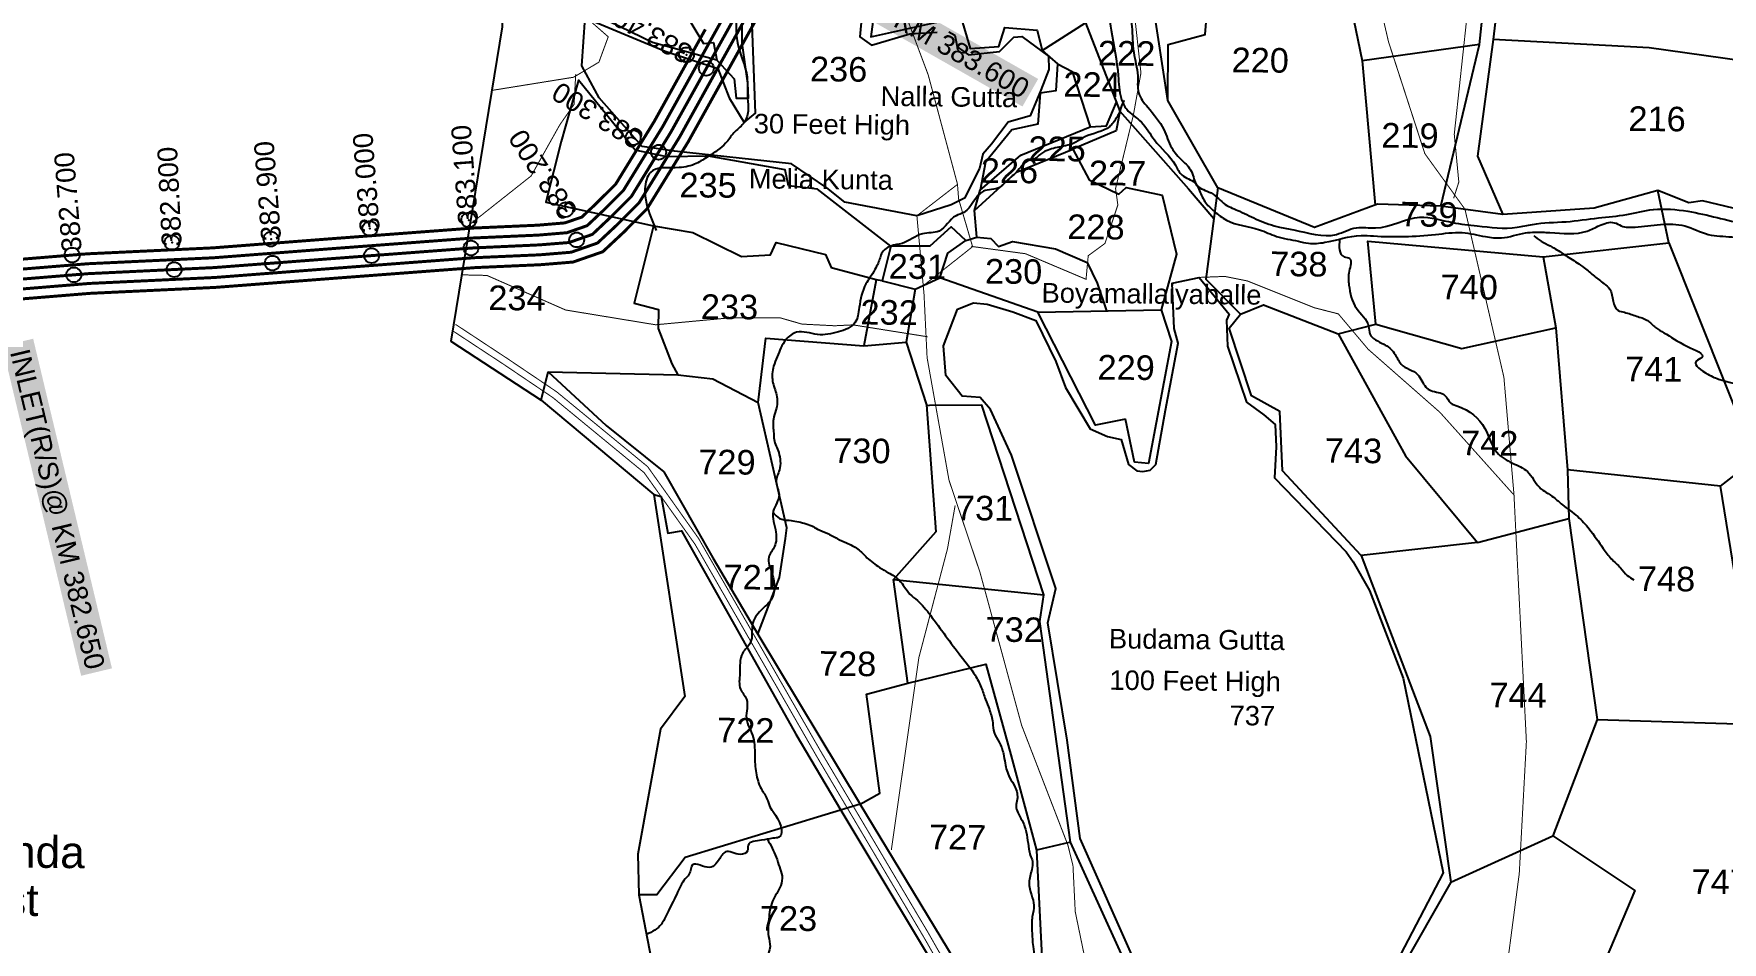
# Model space of a CAD drawing. Header units: feet. Extents: x 817754 to 828518, y 1577595 to 1585637.
# Drawn here: x 824162 to 825866, y 1580520 to 1581437 of the extents above; entities that cross this region are included whole.
import ezdxf
from ezdxf.enums import TextEntityAlignment as Align

# ---------------------------------------------------------------- set-up
doc = ezdxf.new("R2010")
doc.units = ezdxf.units.FT
doc.header["$LTSCALE"] = 15
doc.header["$MEASUREMENT"] = 0
doc.header["$PDMODE"] = 32
doc.header["$PDSIZE"] = 15
doc.linetypes.add('HIDDEN2', pattern=[0.1875, 0.125, -0.0625])
for name, color, linetype in [('CANAL1', 7, 'Continuous'), ('CSMark', 72, 'Continuous'), ('HILL', 17, 'Continuous'), ('PLOT', 7, 'Continuous'), ('PLOT NO', 7, 'Continuous'), ('ROADS', 6, 'HIDDEN2'), ('STRUCTURE', 5, 'Continuous'), ('TANKS-STREAM', 4, 'Continuous'), ('TEXT', 1, 'Continuous')]:
    doc.layers.add(name, color=color, linetype=linetype)
doc.styles.get("Standard").update_dxf_attribs({"font": 'arial.ttf'})
doc.linetypes.add('DOTS', pattern='A,1e-06,-3,["●",Standard,S=3,R=0,X=-1.25,Y=-1.25],-3', length=6.000001)

msp = doc.modelspace()

# ---------------------------------------------------------------- linework, layer by layer
at = {"layer": 'CANAL1', "color": 5}
for points, const_width in [([(824119.7, 1581196.8), (824216.6, 1581204.7), (824343.1, 1581210.7), (824461.3, 1581219.8), (824605.9, 1581230.7), (824671.3, 1581233.6), (824700, 1581236), (824720.4, 1581243.1), (824736.3, 1581258), (824757.1, 1581278.8), (824796.6, 1581343), (824848.5, 1581436.4), (824889.1, 1581509.5)], 3), ([(824119.7, 1581196.8), (824216.6, 1581204.7), (824343.1, 1581210.7), (824461.3, 1581219.8), (824605.9, 1581230.7), (824671.3, 1581233.6), (824700, 1581236), (824720.4, 1581243.1), (824736.3, 1581258), (824757.1, 1581278.8), (824796.6, 1581343), (824848.5, 1581436.4), (824889.1, 1581509.5)], 1), ([(824122, 1581176.9), (824217.9, 1581184.8), (824344.3, 1581190.8), (824462.8, 1581199.9), (824607.1, 1581210.8), (824672.6, 1581213.7), (824704.2, 1581216.3), (824730.9, 1581225.6), (824750.2, 1581243.6), (824772.9, 1581266.3), (824813.9, 1581332.9), (824865.9, 1581426.7), (824906.4, 1581499.4)], 3), ([(824122, 1581176.9), (824217.9, 1581184.8), (824344.3, 1581190.8), (824462.8, 1581199.9), (824607.1, 1581210.8), (824672.6, 1581213.7), (824704.2, 1581216.3), (824730.9, 1581225.6), (824750.2, 1581243.6), (824772.9, 1581266.3), (824813.9, 1581332.9), (824865.9, 1581426.7), (824906.4, 1581499.4)], 1)]:
    msp.add_lwpolyline(points, dxfattribs=dict(at, const_width=const_width))
at = {"layer": 'CANAL1', "color": 1, "linetype": 'HIDDEN2', "ltscale": 5, "const_width": 3}
msp.add_lwpolyline([(824120.8, 1581186.8), (824217.2, 1581194.7), (824343.7, 1581200.8), (824462, 1581209.8), (824606.5, 1581220.7), (824672, 1581223.7), (824702.1, 1581226.1), (824725.7, 1581234.3), (824743.2, 1581250.8), (824765, 1581272.5), (824805.2, 1581338), (824857.2, 1581431.5), (824897.8, 1581504.4)], dxfattribs=at)
at = {"layer": 'CANAL1', "color": 1, "ltscale": 100, "const_width": 2}
msp.add_lwpolyline([(824120.8, 1581186.8), (824217.2, 1581194.7), (824343.7, 1581200.8), (824462, 1581209.8), (824502.8, 1581212.9), (824606.5, 1581220.7), (824672, 1581223.7), (824702.1, 1581226.1), (824725.7, 1581234.3), (824743.2, 1581250.8), (824765, 1581272.5), (824805.2, 1581338), (824857.2, 1581431.5), (824897.8, 1581504.4)], dxfattribs=at)
at = {"layer": 'CANAL1', "color": 1}
for points, const_width in [([(824123.1, 1581167), (824218.5, 1581174.8), (824345, 1581180.8), (824463.5, 1581189.9), (824607.7, 1581200.8), (824673.2, 1581203.7), (824706.2, 1581206.4), (824736.2, 1581216.8), (824757.2, 1581236.4), (824780.8, 1581260.1), (824822.5, 1581327.9), (824874.7, 1581421.8), (824915.1, 1581494.4)], 3), ([(824123.1, 1581167), (824218.5, 1581174.8), (824345, 1581180.8), (824463.5, 1581189.9), (824607.7, 1581200.8), (824673.2, 1581203.7), (824706.2, 1581206.4), (824736.2, 1581216.8), (824757.2, 1581236.4), (824780.8, 1581260.1), (824822.5, 1581327.9), (824874.7, 1581421.8), (824915.1, 1581494.4)], 1), ([(824118.5, 1581206.7), (824215.9, 1581214.7), (824342.5, 1581220.7), (824460.5, 1581229.8), (824605.3, 1581240.7), (824670.7, 1581243.6), (824697.9, 1581245.9), (824715.1, 1581251.8), (824729.3, 1581265.2), (824749.2, 1581285), (824788, 1581348.1), (824839.7, 1581441.2)], 3), ([(824118.5, 1581206.7), (824215.9, 1581214.7), (824342.5, 1581220.7), (824460.5, 1581229.8), (824605.3, 1581240.7), (824670.7, 1581243.6), (824697.9, 1581245.9), (824715.1, 1581251.8), (824729.3, 1581265.2), (824749.2, 1581285), (824788, 1581348.1), (824839.7, 1581441.2)], 1)]:
    msp.add_lwpolyline(points, dxfattribs=dict(at, const_width=const_width))
at = {"layer": 'CSMark', "color": 2}
for p in [(824820.7, 1581415.5), (824766.9, 1581332), (824601, 1581248.7), (824698.7, 1581259.3), (824301.5, 1581226), (824401.4, 1581229.6), (824501.2, 1581240.2), (824200.7, 1581213.4)]:
    msp.add_point(p, dxfattribs=at)
at = {"layer": 'CSMark', "color": 3}
for p in [(824840.7, 1581401.9), (824792.5, 1581317.2), (824709.8, 1581228.8), (824502.8, 1581212.9), (824603.2, 1581220.5), (824202.4, 1581193.5), (824303.6, 1581198.8), (824402.8, 1581205.3)]:
    msp.add_point(p, dxfattribs=at)
at = {"layer": 'HILL', "lineweight": -2}
for points in [[(824718.5, 1581452.9), (824799.3, 1581419.2), (824852.2, 1581401.8), (824863.8, 1581372.2), (824878.9, 1581347.2), (824890.2, 1581356.8), (824886.4, 1581463.6)], [(824997.5, 1581455.6), (824995.6, 1581433.7), (825007.3, 1581425.2), (825046.1, 1581436.6), (825073.6, 1581438.4)], [(825085.4, 1581438.8), (825091.5, 1581435.3), (825093.7, 1581423.5), (825105.4, 1581415.6), (825136.6, 1581419), (825150.9, 1581433.3), (825159, 1581434.1), (825186, 1581414.1), (825186.5, 1581400.7), (825178.2, 1581380), (825167.4, 1581353.8), (825145.2, 1581347.5), (825128.6, 1581325.4), (825119.9, 1581315.2), (825116.4, 1581300.8), (825101.4, 1581270.9), (825087.8, 1581264.1), (825053.2, 1581253.1), (824980.5, 1581266.8), (824962.4, 1581281.3), (824926.8, 1581305.6), (824808.6, 1581318.3), (824776, 1581323.1), (824732.5, 1581372.1), (824715.2, 1581404.3), (824718.5, 1581452.9)], [(825274.3, 1580498.4), (825218, 1580624.8), (825204.9, 1580723.8), (825185.3, 1580842.5), (825193.3, 1580876.9), (825148.8, 1581011.5), (825127.6, 1581057.7), (825117.1, 1581069.7), (825098.9, 1581071.2), (825082.5, 1581091.9), (825080, 1581121.8), (825094.1, 1581158.7), (825110.2, 1581165.4), (825124.2, 1581163.9), (825150, 1581156.3), (825173.1, 1581147.5), (825193.4, 1581106.2), (825203.1, 1581079.7), (825228.2, 1581038.1), (825245.6, 1581030.3), (825259.4, 1581027.5), (825266.9, 1581002.2), (825275.1, 1580995.7), (825281.3, 1580995.2), (825288.7, 1580996.4), (825294.2, 1581002.2), (825304, 1581057.1), (825316.9, 1581124.6), (825312.7, 1581139.5), (825310.9, 1581185.2), (825338.2, 1581190.9), (825368.3, 1581153.9), (825365.5, 1581147.7), (825366.6, 1581121.6), (825385.8, 1581065), (825403.3, 1581052.2), (825414.6, 1581042.6), (825415.6, 1581020), (825414.2, 1580988.6), (825486.5, 1580914), (825493.6, 1580904), (825509.8, 1580874.9), (825544, 1580786.6), (825584.4, 1580590.1), (825533.5, 1580492.9)]]:
    msp.add_lwpolyline(points, dxfattribs=at)
at = {"layer": 'PLOT', "lineweight": -2}
for points in [[(825099.6, 1582122.8), (825134.7, 1582005), (825156.4, 1581860.3), (825184.8, 1581758.1), (825202.7, 1581701.9), (825217.7, 1581591), (825174.7, 1581583.8), (825170.1, 1581549.3), (825174.8, 1581511.7), (825202.2, 1581514.4), (825223.3, 1581447.7), (825258, 1581358.7), (825327.4, 1581280.2), (825352.7, 1581250.4)], [(824670.7, 1581951.5), (824624.2, 1581883), (824635.3, 1581697.3), (824634.9, 1581567.2), (824634.6, 1581443.7), (824582.8, 1581126.4), (824673.9, 1581067.1), (824787.6, 1580971.9), (824819.1, 1580767.9), (824794.5, 1580735.1), (824771.6, 1580608.8), (824772.6, 1580567.8), (824800.5, 1580422.8), (824763.8, 1580223.5), (824888.9, 1580177.7), (824978.2, 1580149.3), (825118.8, 1580118.6), (825118.8, 1580118.6), (825263.3, 1580163.9), (825366.6, 1580143.8), (825442.4, 1580175.1)], [(824801.5, 1581866.2), (824792.4, 1581837.9), (824813.5, 1581757.6), (824788.2, 1581698), (824800.9, 1581622.4), (824793.1, 1581501.4), (824837.9, 1581427), (824848, 1581428.1), (824851.4, 1581410.2), (824786.4, 1581428.1), (824698.2, 1581471), (824634.9, 1581567.2)], [(825449.2, 1581668.7), (825533.2, 1581688), (825597.3, 1581683.6), (825603.9, 1581672.7), (825627.9, 1581674.3), (825649.2, 1581695.3), (825661.7, 1581706), (825648.1, 1581545.3), (825634.6, 1581430.8), (825618.8, 1581313.2), (825644.4, 1581254.5)], [(825621, 1581425.9), (825649.2, 1581695.3)], [(825356.8, 1581281.3), (825306.6, 1581369.4), (825306.9, 1581425.9), (825344.2, 1581436), (825359.5, 1581623.6), (825423.2, 1581633.5), (825449.2, 1581668.7), (825502.7, 1581409.3), (825515.7, 1581263.9)], [(825306.6, 1581369.4), (825291.3, 1581468.2), (825280, 1581607), (825217.7, 1581591)], [(825020.3, 1581588.4), (825035.2, 1581515.5), (825012.9, 1581479.4), (825006.6, 1581433.7), (825097.5, 1581454), (825106.8, 1581422), (825135.9, 1581424), (825141.9, 1581443), (825174.6, 1581440.3), (825179.5, 1581419.7), (825223.3, 1581447.7)], [(824851.4, 1581410.2), (824868.8, 1581391.3), (824870.9, 1581371.7), (824883.3, 1581371.9), (824882.7, 1581387), (824876.7, 1581427.4), (824876.5, 1581488.9)], [(825582.1, 1581262.9), (825621, 1581425.9), (825502.7, 1581409.3)], [(826017.5, 1581390.9), (825792.1, 1581422.4), (825634.6, 1581430.8)], [(825195.2, 1581406.3), (825193.4, 1581379.2), (825177.6, 1581376.9), (825175.1, 1581345.7), (825149, 1581339.8), (825122.4, 1581307.3), (825117.2, 1581279.1)], [(825179.5, 1581419.7), (825195.2, 1581406.3), (825210, 1581398.7), (825228.1, 1581343), (825244.6, 1581343.8), (825254.5, 1581367.8)], [(825026.8, 1581222.5), (824953, 1581280.1), (824923.5, 1581283.4), (824920.1, 1581299.4), (824842.9, 1581313.2), (824800.9, 1581312.5), (824768.9, 1581319.4), (824711.7, 1581389.9), (824694.1, 1581328.2), (824678.8, 1581266.7), (824787.5, 1581243.1), (824767.8, 1581165), (824792.4, 1581158.6), (824792.1, 1581139.4), (824805.9, 1581103.8), (824812.1, 1581092.7), (824847.1, 1581088.7), (824892.9, 1581064.8), (824900.7, 1581129.6), (824999.6, 1581121.9), (825042.4, 1581125.6), (825062.8, 1581062.3), (825072.3, 1580934), (825029.5, 1580886), (825181.4, 1580870.6), (825118.6, 1581061.9), (825065.9, 1581061.7), (825062.8, 1581061.4)], [(825258, 1581358.7), (825254.2, 1581338.9), (825210.5, 1581320.3), (825226.9, 1581289.5), (825257.1, 1581275), (825264.3, 1581281.7), (825300.7, 1581273.9), (825315.3, 1581214.4), (825299.7, 1581158.3), (825310, 1581126.1), (825286.9, 1581003.1), (825272.7, 1581004.5), (825263.8, 1581047.9)], [(825111.3, 1581258.5), (825117.2, 1581279.1), (825158.2, 1581314.2), (825228.1, 1581343)], [(825113.7, 1581231.4), (825111.3, 1581258.5), (825153.6, 1581297.2), (825210.5, 1581320.3)], [(825908, 1581253.5), (825846.1, 1581268.3), (825832.2, 1581266), (825800.9, 1581278.5), (825736.7, 1581260.9), (825644.4, 1581254.5), (825582.1, 1581262.9), (825517.9, 1581264.7), (825454.6, 1581241.2), (825356.8, 1581281.3), (825352.7, 1581250.4), (825344.9, 1581189), (825379.7, 1581153.8), (825402.9, 1581163.2), (825478.2, 1581134.1), (825516.3, 1581143.6), (825508.3, 1581227.6), (825685.3, 1581211.8), (825812.1, 1581225.7), (825800.9, 1581278.5)], [(824787.5, 1581243.1), (824827.2, 1581236.2), (824876.3, 1581212), (824905.4, 1581213.7), (824911.1, 1581226.2), (824960.8, 1581214.1), (824966.6, 1581200.8), (825013.6, 1581188.3)], [(825102.6, 1581228.3), (825087.9, 1581242.1), (825066.1, 1581222.3), (825026.8, 1581222.5), (825018.1, 1581187.5), (825051.5, 1581179), (825076.5, 1581190.6)], [(825175.4, 1581155.9), (825076.5, 1581190.6), (825084.5, 1581215.2), (825102.6, 1581228.3), (825113.7, 1581231.4), (825127.9, 1581230.2), (825135.7, 1581222.1), (825149.8, 1581227.2), (825193.1, 1581219.8), (825225.1, 1581205.9), (825235.1, 1581185.2), (825244.4, 1581157.2)], [(825812.1, 1581225.7), (825899.1, 1581007.4), (826048.6, 1580686.5), (826010.8, 1580627.7)], [(825685.3, 1581211.8), (825697.9, 1581140.1), (825709.7, 1580996.6)], [(825018.1, 1581187.5), (825012, 1581188.5), (824999.6, 1581121.9)], [(825051.5, 1581179), (825042.4, 1581125.6)], [(825263.8, 1581047.9), (825233.4, 1581041.7), (825175.4, 1581155.9), (825299.7, 1581158.3)], [(825619, 1580923.3), (825501.7, 1580910.3), (825422, 1580995.7), (825419.4, 1581055.6), (825390.9, 1581071.5), (825368.4, 1581139.6), (825379.7, 1581153.8)], [(825478.2, 1581134.1), (825546.3, 1581011), (825619, 1580923.3), (825711.2, 1580947.7)], [(825516.3, 1581143.6), (825603.3, 1581119.1), (825697.9, 1581140.1)], [(824673.9, 1581067.1), (824681.2, 1581095.5), (824812.1, 1581092.7)], [(824681.2, 1581095.5), (824739.6, 1581041.6), (824797.7, 1580994.6), (824847.4, 1580907.9), (824892.8, 1580830.9), (824914.6, 1580888.1), (824920.5, 1580927.6), (824921.8, 1580938.1), (824892.9, 1581064.8)], [(825864.2, 1580980.4), (825709.7, 1580996.6), (825711.2, 1580947.7), (825739.8, 1580744.8), (825903.2, 1580739.6)], [(826048.6, 1580686.5), (825903.2, 1580739.6), (825864.2, 1580980.4), (825899.1, 1581007.4)], [(824787.6, 1580971.9), (824795.2, 1580969.8), (824801.8, 1580932.8), (824815.7, 1580935.2), (824930.9, 1580730), (824976.4, 1580653.4), (825094.2, 1580457.2), (824800.5, 1580422.8)], [(825501.7, 1580910.3), (825571.2, 1580727.8), (825592.2, 1580580.6), (825695, 1580627.4)], [(824995.9, 1580659.3), (825015.8, 1580670.6), (825002.2, 1580770.2), (825044, 1580781.5), (825029.5, 1580886)], [(825208.1, 1580621), (825177.4, 1580843.8), (825181.4, 1580870.6)], [(824892.8, 1580830.9), (824995.9, 1580659.3), (824819.4, 1580605.7), (824790.8, 1580568), (824772.6, 1580567.8)], [(825044, 1580781.5), (825122.7, 1580800.6), (825147.9, 1580709), (825174, 1580613.1), (825180.8, 1580471.4), (825118, 1580457.8), (824995.9, 1580659.3)], [(825739.8, 1580744.8), (825695, 1580627.4), (825777.8, 1580572.1), (825704.1, 1580398.5), (825890.2, 1580413.5)], [(825343.3, 1580268.5), (825329.2, 1580345.8), (825283.1, 1580419.6), (825271.8, 1580481.5), (825208.1, 1580621), (825174, 1580613.1)], [(825592.2, 1580580.6), (825490.6, 1580402.3), (825591.1, 1580295.7), (825572.9, 1580192.6), (825547.6, 1580227.7), (825470, 1580310.3), (825419.4, 1580305.2), (825421.3, 1580260.6), (825387.5, 1580219.2), (825414.5, 1580211), (825442.4, 1580175.1), (825501.4, 1580200.4), (825572.9, 1580192.6)]]:
    msp.add_lwpolyline(points, dxfattribs=at)
at = {"layer": 'ROADS', "linetype": 'DOTS', "lineweight": -2, "ltscale": 0.15, "const_width": 1}
for points in [[(825594.9, 1581270.8), (825600.1, 1581287.2), (825595.5, 1581335.3), (825611.2, 1581480.9), (825640.2, 1581673), (825658.4, 1581711.5), (825725.9, 1581739.5), (825769.8, 1581771.7), (825809.6, 1581821.5), (825841.9, 1581880.6), (825841.2, 1581924.2), (825830.1, 1581990.5), (825825.1, 1582035.9), (825808.7, 1582053.4), (825794.9, 1582083.8), (825792.6, 1582134.5), (825797.3, 1582251.8), (825809.7, 1582271.6)], [(825655.8, 1580971.3), (825645.6, 1581090.1), (825606.3, 1581259.7), (825565.8, 1581315.8), (825529.1, 1581428.8), (825494.8, 1581576.9)], [(825238.9, 1580425.7), (825213, 1580550.8), (825210.7, 1580597.5), (825205.6, 1580618), (825158.9, 1580738.9), (825116.9, 1580893.2), (825085.6, 1580986.3), (825063.5, 1581109.9), (825060.4, 1581173.8), (825053.2, 1581253.1), (825094.2, 1581284.8), (825064.6, 1581395.3), (825025.5, 1581499.8)], [(825027.4, 1580613.1), (825055.2, 1580807.3), (825084.1, 1580917.2), (825091.8, 1580960.8)]]:
    msp.add_lwpolyline(points, dxfattribs=at)
at = {"layer": 'ROADS', "lineweight": -2, "ltscale": 10, "const_width": 1}
for points in [[(825108, 1581222.2), (825162.8, 1581214.8), (825223.9, 1581189), (825226.1, 1581212.8), (825243, 1581225.2), (825256, 1581264), (825253.7, 1581280.6), (825271.7, 1581354.9), (825279.3, 1581397.2), (825258.8, 1581583.6), (825234.8, 1581713.8), (825239.9, 1581799.1), (825231.6, 1581875.2), (825229.7, 1581901.1)], [(824624.3, 1581379.6), (824706.8, 1581392.9), (824732.3, 1581408.1), (824741.7, 1581433.7), (824720.1, 1581452.6)], [(824599.3, 1581242.2), (824663.9, 1581293.3), (824692.9, 1581345), (824707.2, 1581365.5), (824708.9, 1581396)], [(825059.1, 1581182.1), (825109.4, 1581221.9), (825095.3, 1581270), (825094.1, 1581285.4)], [(824593.5, 1581193.5), (824619.3, 1581192.9), (824698.7, 1581158), (824789.5, 1581143.1), (824864.4, 1581150.1), (824915.6, 1581150), (824937.1, 1581143.8), (824970.2, 1581142.1), (824988.7, 1581143), (825064, 1581131)], [(825583.4, 1580188.8), (825619.1, 1580349.4), (825647.5, 1580485.7), (825661.1, 1580589.4), (825668.3, 1580722.5), (825656.7, 1580952.8), (825655.8, 1580971.3), (825581.1, 1581054.7), (825508.6, 1581118.4), (825478.5, 1581154.1), (825454.3, 1581160.3), (825386.5, 1581187.4), (825364, 1581191.9), (825338.2, 1581190.9)], [(825357.2, 1580147.8), (825297, 1580165.8), (825259.2, 1580174.4), (825230.7, 1580209), (825146.7, 1580372.7), (825061.3, 1580523.2), (824952, 1580707.7), (824829.3, 1580921.6), (824777.9, 1580993.9), (824686, 1581069.5), (824636.6, 1581102.9), (824584, 1581137.5)], [(825360.8, 1580153.8), (825300.6, 1580171.7), (825262.7, 1580180.4), (825234.3, 1580215), (825150.3, 1580378.7), (825064.9, 1580529.1), (824955.6, 1580713.6), (824832.8, 1580927.6), (824781.5, 1580999.9), (824689.6, 1581075.5), (824640.1, 1581108.9), (824587.6, 1581143.5)]]:
    msp.add_lwpolyline(points, dxfattribs=at)
at = {"layer": 'TANKS-STREAM', "lineweight": -2}
for points in [[(824714.3, 1582309.7), (824726.6, 1582309), (824735.7, 1582301.9), (824748.3, 1582300.3), (824762.9, 1582300.9), (824785.6, 1582302.4), (824809.2, 1582301.1), (824826, 1582300.3), (824845.1, 1582302.5), (824863.7, 1582302.7), (824889.6, 1582294.7), (824895.2, 1582287.3), (824904.3, 1582281.6), (824911.6, 1582276.2), (824917.5, 1582264.6), (824933.1, 1582253.4), (824964.8, 1582243.9), (824975.5, 1582231.7), (824983.2, 1582225.6), (824990.5, 1582221), (825000.6, 1582215.3), (825012.8, 1582207), (825027.1, 1582201.9), (825051.3, 1582192.8), (825072.2, 1582190.1), (825088.1, 1582183.7), (825097.5, 1582172), (825101.9, 1582159.7), (825104.7, 1582150.9), (825109.5, 1582141.4), (825115.1, 1582133.4), (825119.7, 1582102.1), (825128.7, 1582054.6), (825131.4, 1582044.4), (825135.9, 1582031.8), (825138.2, 1582015.9), (825139.8, 1581997), (825139.3, 1581974.4), (825146.1, 1581958.6), (825149.1, 1581947.3), (825151.4, 1581931.5), (825156.9, 1581916.4), (825159.2, 1581906.2), (825162.5, 1581878.9), (825170.8, 1581859.8), (825171.6, 1581842.6), (825175, 1581822.5), (825185, 1581803.8), (825190.4, 1581787.6), (825204, 1581692.3), (825214.3, 1581669.7), (825225.4, 1581642.5), (825230.2, 1581615.4), (825235.3, 1581595.5), (825232.1, 1581548.8), (825236.2, 1581520.4), (825241, 1581496.4), (825244.6, 1581473.7), (825249.3, 1581440.3), (825256.4, 1581394.3), (825259.3, 1581371.7), (825264.9, 1581360.6), (825279.7, 1581347.6), (825292.9, 1581329.6), (825314.1, 1581304.2), (825320.8, 1581294), (825333.6, 1581286.5), (825339.8, 1581275.2), (825346.8, 1581263.6), (825353.6, 1581257.4), (825365.5, 1581248.7), (825398.9, 1581239), (825416.1, 1581232.3), (825438.2, 1581227.4), (825448.3, 1581225.4), (825464.8, 1581226.3), (825501.4, 1581233.1), (825514, 1581232.7), (825576.5, 1581234.2), (825603.4, 1581236.1), (825626.9, 1581232.1), (825643.3, 1581230.8), (825667.4, 1581235.8), (825686.3, 1581236.4), (825692.1, 1581236.1), (825729.7, 1581237.7), (825742, 1581243.2), (825757, 1581246.1), (825763.9, 1581243), (825777.9, 1581241.6), (825828.3, 1581242.8), (825851.9, 1581234.3), (825875.5, 1581231.8), (825904.8, 1581226.7), (825936.6, 1581218.1), (825954.1, 1581214.4), (826023.9, 1581190.6), (826056.3, 1581188.1), (826092.6, 1581181.1), (826124.5, 1581174.7), (826143.7, 1581170.6), (826159, 1581163.4), (826185.8, 1581133.4), (826196.7, 1581124.1), (826217.2, 1581089), (826225.6, 1581055.2), (826239, 1581033.7), (826256.7, 1581009.5), (826271, 1580994), (826288.3, 1580972.8), (826297.8, 1580959.6), (826308.2, 1580945.1), (826314.2, 1580932.8), (826325, 1580922.6), (826353.8, 1580890.7), (826361.4, 1580876), (826364.1, 1580866.1), (826373.1, 1580858.4), (826391.8, 1580835.8), (826400.7, 1580821), (826404.2, 1580815.4), (826411, 1580802.1), (826416.6, 1580788)], [(824552, 1582298.6), (824556.5, 1582289.7), (824558.9, 1582278.8), (824560.1, 1582262.8), (824560, 1582247.4), (824563.9, 1582235.4), (824579.1, 1582212.3), (824588.9, 1582200), (824595.9, 1582171.5), (824599.9, 1582158.6), (824609.7, 1582149.8), (824620.6, 1582131.1), (824628.9, 1582120), (824634.9, 1582108.8), (824639.6, 1582080.6), (824657.2, 1582057.8), (824670.6, 1582035.8), (824678.1, 1582023.8), (824691.6, 1582008), (824698.7, 1581996.2), (824713.5, 1581984.8), (824726.4, 1581969.5), (824739, 1581946.4), (824748.7, 1581917.9), (824753.6, 1581912.4), (824764.8, 1581901.5), (824769.9, 1581890.1), (824772.1, 1581876.7), (824771.4, 1581869.1), (824767.8, 1581849.7), (824755.7, 1581836.2), (824752.1, 1581824.9), (824749.3, 1581809), (824747.7, 1581797.3), (824744.4, 1581782), (824740.1, 1581766.3), (824737.7, 1581757.9), (824734.7, 1581744), (824728.9, 1581725.3), (824726.5, 1581711.9), (824724.8, 1581697.7), (824730, 1581679.9), (824733.7, 1581673.5), (824741.4, 1581663.5), (824747.2, 1581658.8), (824761.8, 1581630.2), (824776.5, 1581612), (824785.1, 1581601.7), (824789.5, 1581598.5), (824799, 1581593.4), (824805.4, 1581591.9), (824827.2, 1581583), (824840.7, 1581568), (824845.3, 1581556.6), (824849.5, 1581547.3), (824864.4, 1581492.5), (824868.7, 1581478), (824870.7, 1581445.7), (824872.2, 1581427.6), (824881.8, 1581393), (824882.3, 1581371.9), (824882.9, 1581358.6), (824878.1, 1581346.2), (824868.4, 1581336.7), (824860.2, 1581326.3), (824842.9, 1581313.2), (824830.6, 1581305.9), (824813.4, 1581301.7), (824784.2, 1581296.8), (824778.8, 1581280.3), (824784.6, 1581251.7), (824790, 1581238.3)], [(824972.8, 1582234.8), (824990.3, 1582229.2), (824994.7, 1582224.7), (825005, 1582220.6), (825017, 1582215.9), (825056.3, 1582205.9), (825078.3, 1582200.2), (825090.9, 1582195.8), (825099.5, 1582181.4), (825105.6, 1582171.5), (825118.5, 1582154.3), (825122.9, 1582146.7), (825133.1, 1582117.3), (825136.3, 1582089.8), (825135.7, 1582077.7), (825137.8, 1582053.1), (825141.1, 1582044), (825150.8, 1582023), (825156.3, 1582008.7), (825155.8, 1581990), (825155, 1581958.4), (825160.2, 1581943.2), (825166.5, 1581933.3), (825170.6, 1581922.8), (825168.9, 1581903.5), (825176.6, 1581877), (825183.2, 1581859.5), (825192.8, 1581834.4), (825199.5, 1581819.6), (825205.7, 1581798.4), (825212, 1581781), (825216.7, 1581761.3), (825216.5, 1581740.5), (825219, 1581722.3), (825223, 1581707.2), (825225.8, 1581685.9), (825227.9, 1581670.8), (825231.2, 1581657.9), (825233.7, 1581641.7), (825235.1, 1581623.9), (825234.3, 1581600.6), (825242.7, 1581587.1), (825246.3, 1581570.1), (825247.6, 1581553), (825249, 1581537.9), (825253, 1581527.6), (825257.8, 1581507.5), (825254.2, 1581496), (825257.9, 1581483.1), (825270, 1581444), (825272, 1581417.9), (825276, 1581394.4), (825276.9, 1581377.4), (825286.2, 1581362.6), (825302.3, 1581340.1), (825310.5, 1581321.5), (825320.9, 1581308.9), (825330.3, 1581297.8), (825335.8, 1581283.8), (825350.1, 1581276.1), (825364.4, 1581264.6), (825379.1, 1581257.6), (825398, 1581248.7), (825419.1, 1581241.7), (825433.5, 1581238.9), (825476.6, 1581234.3), (825496.7, 1581241), (825516.1, 1581240.8), (825560.8, 1581251.6), (825593.7, 1581246.3), (825618.6, 1581243), (825659.1, 1581241.5), (825674.3, 1581244.4), (825708.4, 1581247.1), (825741, 1581250.9), (825769.5, 1581254.4), (825796.4, 1581259.4), (825831.2, 1581257.6), (825890, 1581244.5), (825918.4, 1581240.8), (825930.5, 1581240.3), (825951.3, 1581234.1), (825983.7, 1581219.8), (826001.8, 1581211.6), (826035.4, 1581203.7), (826080.4, 1581194.2), (826109.2, 1581194.7), (826138.7, 1581192.5), (826156.5, 1581188.5), (826171.2, 1581187.6), (826185.6, 1581188.2), (826195.9, 1581189.3), (826224.2, 1581194.3), (826227.3, 1581199.5), (826239.1, 1581209.9), (826275.5, 1581219.1), (826293.5, 1581232.6), (826314.8, 1581246.3), (826340.4, 1581265), (826359.8, 1581273.5), (826378.4, 1581278.2), (826392.9, 1581293.6), (826413.9, 1581304.4), (826431.8, 1581314.8)], [(825262.4, 1581369.5), (825260.9, 1581367.2), (825258, 1581358.7), (825256, 1581354.3), (825251.2, 1581346.9), (825247.8, 1581343.3), (825222.7, 1581332.6), (825213.7, 1581327.3), (825205.5, 1581324.2), (825196.5, 1581322.4), (825182.1, 1581317.8), (825178.1, 1581315.4), (825172.2, 1581310.7), (825166.2, 1581308.9), (825153.6, 1581297.2), (825142.5, 1581287), (825136.7, 1581281.7), (825120.3, 1581277.8), (825100.7, 1581256.5), (825092.7, 1581253.1), (825075.6, 1581237.7), (825058.9, 1581234.9), (825038.2, 1581225.2), (825026.8, 1581222.5), (825016.8, 1581213.5), (825016, 1581210.8), (825014, 1581205.3), (825010.9, 1581199), (825005.5, 1581190.4), (825001.7, 1581184.3), (824995, 1581160.5), (824990.7, 1581145.1), (824974, 1581135.9), (824952.8, 1581133.3), (824931.7, 1581135.5), (824920.9, 1581128), (824912.3, 1581110.9), (824908.6, 1581101.2), (824907.6, 1581086.2), (824911.5, 1581072.4), (824911, 1581056.9), (824908.4, 1581048), (824908.7, 1581033.4), (824909, 1581027.5), (824913.7, 1581014.1), (824914.4, 1580996.6), (824911.2, 1580984.6), (824914.1, 1580971.8), (824908.3, 1580954.9), (824910.9, 1580933.7), (824909.5, 1580919.5), (824903.7, 1580908.6), (824907.2, 1580891.6), (824906, 1580865.6), (824895.9, 1580855.2), (824887.2, 1580840.4), (824885.4, 1580822.7), (824877.1, 1580811.5), (824874.5, 1580791.2), (824875.2, 1580775.4), (824881.2, 1580765.3), (824881.1, 1580746.2), (824888.1, 1580726.6), (824889.5, 1580706.3), (824891.4, 1580688.8), (824896.9, 1580673.3), (824900.1, 1580668.4), (824906.9, 1580653.3), (824908.5, 1580651.3), (824913.9, 1580626), (824907.8, 1580624.9), (824896.4, 1580623), (824882.9, 1580617.8), (824882.4, 1580612.2), (824875, 1580608.6), (824860, 1580611.2), (824855.5, 1580606.4), (824843.7, 1580595.5), (824826.9, 1580598.1), (824823.2, 1580588.4), (824819.5, 1580584), (824810.8, 1580568.6), (824801.2, 1580549.2), (824795.4, 1580538.3), (824780.3, 1580527.7)], [(825675.7, 1581233.2), (825677.2, 1581231.8), (825694.4, 1581221.5), (825706.3, 1581214.1), (825719.4, 1581205.7), (825726.6, 1581200.7), (825736.9, 1581192.2), (825746.7, 1581184.6), (825752.4, 1581179), (825760.9, 1581157.5), (825767.2, 1581155.7), (825779.3, 1581151.8), (825790.6, 1581147.4), (825798.6, 1581140.4), (825806.9, 1581135.1), (825830.8, 1581121.3), (825845.4, 1581110.2), (825839.7, 1581106.3), (825851.4, 1581093.2), (825863.5, 1581087.9), (825883.4, 1581082.5), (825893.2, 1581078.9), (825900, 1581068.2), (825903.1, 1581058), (825914.9, 1581049.8), (825943.7, 1581030), (825946.5, 1581022.2), (825953.4, 1581019.8), (825975, 1581010.3), (825979.6, 1581002.8), (825989.6, 1580994.9), (826002.6, 1580993.9), (826017.9, 1580988.3)], [(825479.7, 1581229.6), (825484.3, 1581211.8), (825489.9, 1581209.9), (825489.4, 1581197.3), (825489.2, 1581183.2), (825496.8, 1581159.7), (825509, 1581141.8), (825510.3, 1581133.8), (825524.3, 1581123.6), (825535, 1581114.6), (825541.9, 1581103.4), (825558.5, 1581092.9), (825566.9, 1581080.2), (825571.7, 1581076.8), (825586.1, 1581071.9), (825592, 1581064), (825599, 1581061), (825626.3, 1581038.5), (825638.7, 1581014.1), (825654.2, 1581003.5), (825669.3, 1580994.9), (825681.4, 1580979.2), (825695.8, 1580969), (825704.6, 1580961.5), (825720.1, 1580949.5), (825731.5, 1580937.2), (825745.8, 1580917.5), (825753.9, 1580907), (825763.4, 1580897.7), (825770, 1580890.2), (825776.7, 1580885.7)], [(824908.1, 1580954), (824914.6, 1580947.7), (824924.2, 1580945.8), (824939.6, 1580942.8), (824947.1, 1580940.2), (824952.8, 1580936.9), (824962.5, 1580932.9), (824972.9, 1580927.4), (824982.1, 1580923), (824993.6, 1580916.8), (825002.8, 1580908.1), (825015.6, 1580898.3), (825024.6, 1580892.8), (825035.3, 1580885.4), (825046.2, 1580871.4), (825053.7, 1580864.9), (825066.8, 1580850.1), (825097.7, 1580808.6), (825111.9, 1580789.5), (825118.2, 1580777.2), (825122.4, 1580765), (825126.3, 1580754.9), (825129.7, 1580741.6), (825131.1, 1580731.6), (825136.3, 1580721.9), (825140.5, 1580710.3), (825142.2, 1580700.7), (825146.8, 1580686.3), (825152.2, 1580676.9), (825154.5, 1580664), (825153.4, 1580657.3), (825154.9, 1580651.1), (825159.3, 1580642.9), (825161.9, 1580636.9), (825166.2, 1580614.1), (825167.6, 1580607.9), (825169.8, 1580601.7), (825169.2, 1580593.5), (825166.4, 1580580.2), (825168.8, 1580567.9), (825171.3, 1580557.3), (825169.6, 1580545.8), (825169.3, 1580531.2), (825170.4, 1580515.8), (825171.5, 1580505.2), (825170.7, 1580496.1), (825170.1, 1580488.1), (825174.4, 1580473.3), (825175.3, 1580465.9), (825174.4, 1580457.4), (825176.6, 1580449.3), (825183.5, 1580436.1), (825187.2, 1580429.6), (825189.9, 1580423.5), (825194.1, 1580414), (825199, 1580404.2), (825203.5, 1580399.6), (825208.5, 1580385.4), (825217, 1580351.8), (825223.9, 1580334.1), (825237.7, 1580319.2), (825250.9, 1580293.1), (825257.9, 1580284.4), (825262.5, 1580273.6), (825266.5, 1580264.5), (825286.2, 1580253.1), (825307.6, 1580253.8), (825325.3, 1580251.8), (825338.8, 1580247.4), (825349.4, 1580245), (825356.1, 1580243.6), (825372.3, 1580238.1), (825373.5, 1580237.7), (825386.8, 1580243.5), (825397.2, 1580248), (825407.3, 1580252.5), (825414.6, 1580261.3), (825415.3, 1580269.1), (825409.7, 1580279.1), (825412.8, 1580300.2), (825415, 1580309.3), (825430, 1580311.6), (825441.3, 1580309.4), (825448.9, 1580295), (825470, 1580283.4), (825484.4, 1580273.9), (825506.1, 1580255.7), (825515, 1580243.2), (825524.3, 1580237), (825528.8, 1580229.2), (825541.3, 1580214.7), (825543.6, 1580209.8), (825546.1, 1580195.5)], [(824902.3, 1580624), (824911.2, 1580605.8), (824914.4, 1580596), (824917.1, 1580587.1), (824915.8, 1580577.3), (824907.5, 1580561.6), (824903.7, 1580543.3), (824903.5, 1580525.9), (824905, 1580515.7), (824900.8, 1580501.9), (824899, 1580484.5), (824896.5, 1580475.2), (824891.5, 1580469.5), (824881.9, 1580450.7), (824875.4, 1580431.5), (824873.9, 1580423.1), (824869.4, 1580413), (824865, 1580407), (824857.4, 1580401), (824849.2, 1580389.3), (824835.7, 1580380.9), (824829.1, 1580373.6), (824819.1, 1580351.4), (824809.6, 1580329.1), (824806.6, 1580314.1), (824804.5, 1580315.2), (824800.7, 1580300.2), (824798.2, 1580294.1), (824797.7, 1580283.1), (824795.2, 1580275.9), (824788.9, 1580260.9), (824789.2, 1580250.6), (824784.9, 1580246), (824786.6, 1580233.3), (824778, 1580224.8)]]:
    msp.add_spline(points, degree=3, dxfattribs=at)

# ---------------------------------------------------------------- texts
at = {"layer": 'CSMark', "color": 1}
for s, rotation, p in [('383.400', 150.9435, (824823.8, 1581414.3)), ('383.300', 148.4053, (824773.9, 1581327.8)), ('383.000', 94.3162, (824501.3, 1581236)), ('383.100', 94.3162, (824600.5, 1581244.1)), ('383.200', 123.0419, (824703.3, 1581252.4)), ('382.800', 92.7258, (824301.3, 1581221.9)), ('382.900', 94.3891, (824401.7, 1581227.8)), ('382.700', 94.6757, (824200.5, 1581216.6))]:
    msp.add_text(s, height=20, rotation=rotation, dxfattribs=at).set_placement(p, align=Align.MIDDLE_LEFT)
at = {"layer": 'PLOT NO', "lineweight": -2}
for s, p in [('222', (825264.9, 1581417)), ('220', (825399.7, 1581410.1)), ('236', (824974.2, 1581401)), ('224', (825230, 1581385.5)), ('216', (825800.2, 1581350.9)), ('219', (825550.8, 1581334.1)), ('225', (825194.7, 1581320.6)), ('226', (825146.6, 1581298.5)), ('227', (825255.7, 1581296.1)), ('235', (824842.5, 1581283.9)), ('228', (825233.9, 1581241.8)), ('231', (825053.7, 1581201.8)), ('230', (825150.8, 1581196.9)), ('234', (824649.6, 1581170.1)), ('233', (824864.1, 1581161.2)), ('232', (825025.2, 1581155.6)), ('229', (825264.4, 1581100))]:
    msp.add_text(s, height=24.81, rotation=359.4283, dxfattribs=at).set_placement(p, align=Align.MIDDLE_CENTER)
for s, p in [('739', (825541, 1581242.4)), ('738', (825409.6, 1581192.3)), ('740', (825581.6, 1581169)), ('741', (825767.7, 1581086.2)), ('730', (824968.7, 1581003.8)), ('743', (825464.8, 1581003.9)), ('742', (825602.2, 1581011.6)), ('729', (824832.5, 1580992.4)), ('731', (825092.5, 1580946)), ('721', (824858, 1580876.3)), ('748', (825780.7, 1580874.6)), ('732', (825122.4, 1580823.4)), ('728', (824954.3, 1580789)), ('744', (825630.8, 1580757.2)), ('722', (824851.5, 1580721.8)), ('727', (825065.3, 1580613.9)), ('747', (825834.9, 1580568.9)), ('723', (824894.6, 1580531.9))]:
    msp.add_text(s, height=24.81, rotation=359.4283, dxfattribs=at).set_placement(p)
at = {"layer": 'STRUCTURE', "color": 5, "char_height": 20, "attachment_point": 1, "bg_fill": 1, "box_fill_scale": 1.3, "bg_fill_color": 7, "bg_fill_true_color": 16777215, "bg_fill_transparency": 4390977}
for s, insert, width, rotation in [('\\pi0.72756;SP@ KM 383.600', (824973.6, 1581499.1), 222.929, 330.3807), ('\\pi1.4029;INLET(R/S)@ KM 382.650', (824156.9, 1581121.8), 330.023, 283.4479)]:
    msp.add_mtext(s, dxfattribs=dict(at, insert=insert, width=width, rotation=rotation))
at = {"layer": 'TEXT', "color": 7, "lineweight": -2}
for s, height, p in [('Nalla Gutta', 19.715, (825016.5, 1581364)), ('30 Feet High', 19.715, (824888.5, 1581336.3)), ('Melia Kunta', 19.715, (824883.5, 1581280.8)), ('Boyamallaiyaballe', 19.715, (825178.9, 1581165.6)), ('Budama Gutta', 19.715, (825246.9, 1580816.6)), ('100 Feet High', 19.715, (825247.4, 1580774.8)), ('737', 19.71, (825368.7, 1580739.1)), ('Malakavemulakonda ', 32.036, (823803, 1580598.8)), ('Panchayat Forest', 32.036, (823816, 1580550))]:
    msp.add_text(s, height=height, rotation=359.4283, dxfattribs=at).set_placement(p)

doc.saveas('drawing.dxf')
